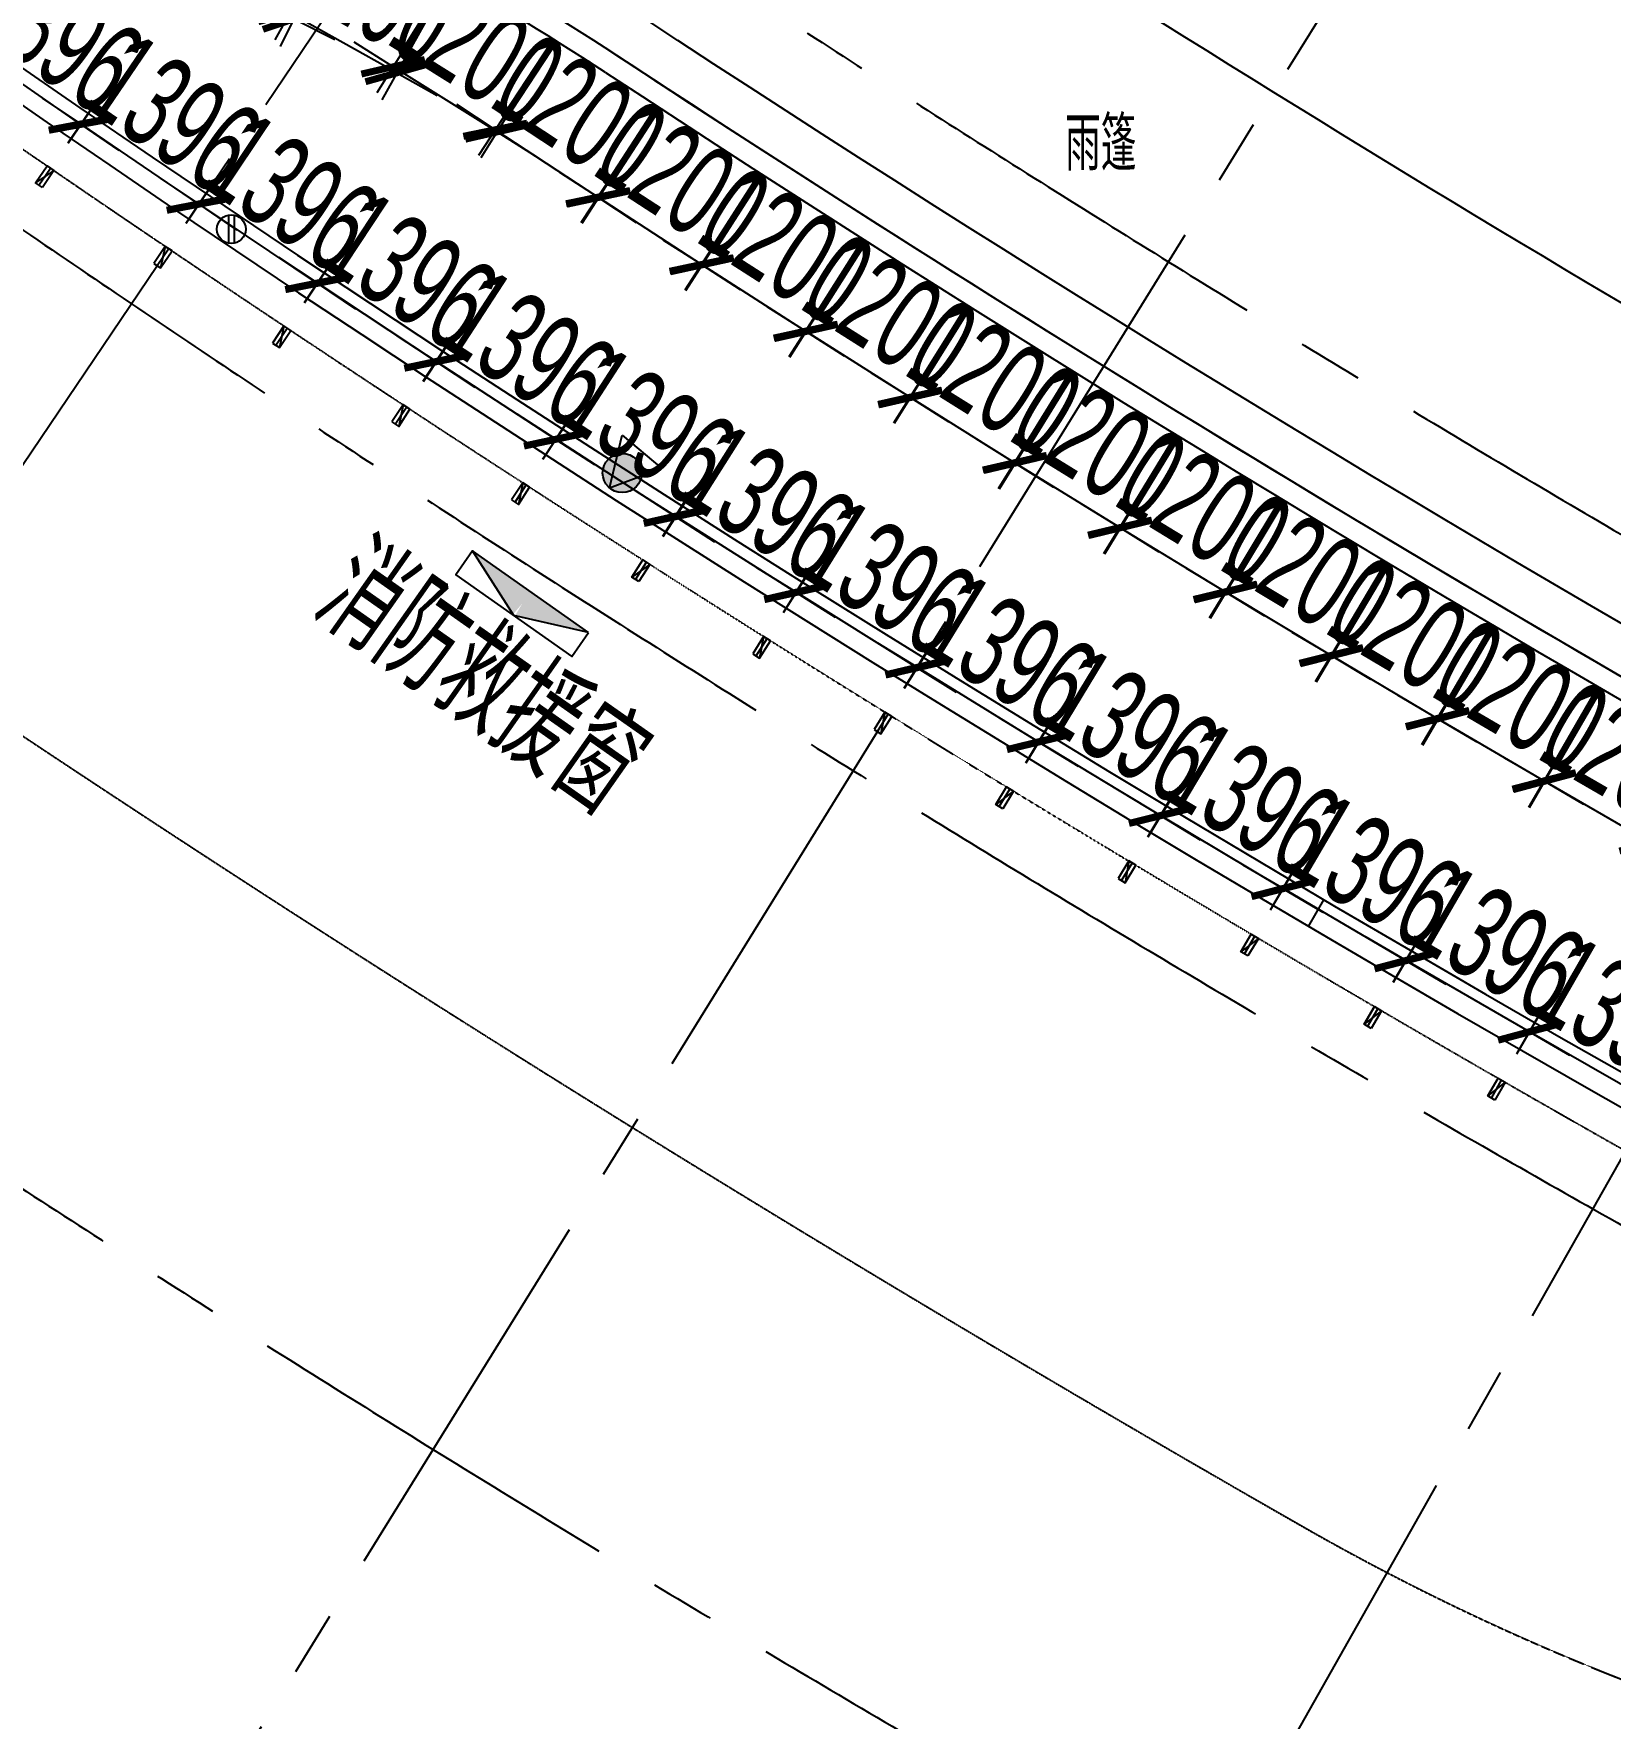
# Model space of a CAD drawing. Extents: x -668578 to 2331563, y -1202445 to 1620273.
# Drawn here: x 759994 to 775403, y 99911 to 116373 of the extents above; entities that cross this region are included whole.
import ezdxf

# ---------------------------------------------------------------- set-up
doc = ezdxf.new("R2010")
doc.units = 0
for name, pattern in [('CENTER2', [28.575, 19.05, -3.175, 3.175, -3.175]), ('DASH', [0.35, 0.25, -0.1]), ('DOT2', [0.125, 0, -0.125])]:
    doc.linetypes.add(name, pattern=pattern)
doc.layers.get('0').update_dxf_attribs({"color": 8})
doc.layers.get('Defpoints').update_dxf_attribs({"color": 8})
for name, color, linetype in [('#文字', 8, 'Continuous'), ('#标注', 8, 'Continuous'), ('#轴线', 8, 'CENTER2'), ('A-AL', 8, 'Continuous'), ('A-BEAM-PLAN-C', 8, 'Continuous'), ('A-DIMS-150', 8, 'Continuous'), ('A-FLOR-OTLN', 8, 'DOT2'), ('A-ROOF-DRAN', 8, 'Continuous'), ('A-WIND-FRAM', 8, 'Continuous'), ('dim', 8, 'Continuous'), ('EQUIP_雨水斗', 8, 'Continuous'), ('外轮廓', 8, 'Continuous'), ('建-文字', 8, 'Continuous'), ('建-消防-防火分区填充', 8, 'Continuous'), ('救援窗', 8, 'Continuous'), ('消防救援', 8, 'Continuous')]:
    doc.layers.add(name, color=color, linetype=linetype)
doc.styles.add('JHZX', font='jrs.shx', dxfattribs={"width": 0.6, "bigfont": 'jhz.shx'})
doc.styles.add('XD2008', font='xd-hzs.shx', dxfattribs={"width": 0.7, "bigfont": 'xd-hztxt.shx'})
doc.styles.add('图纸文字', font='txt.shx', dxfattribs={"width": 0.5, "bigfont": 'HZTXT.shx'})
doc.dimstyles.new('JZBZ-300', dxfattribs={"dimscale": 300, "dimtxt": 3, "dimasz": 1.5, "dimexe": 1, "dimexo": 1, "dimgap": 0.5, "dimtad": 1, "dimdec": 0, "dimdsep": 46, "dimtxsty": 'JHZX', "dimblk1": 'ARCHTICK', "dimblk2": 'ARCHTICK', "dimsah": 1, "dimcen": 0, "dimclrd": 1, "dimclre": 1, "dimclrt": 2, "dimazin": 2, "dimtfac": 1, "dimtdec": 0, "dimtix": 1, "dimtmove": 0, "dimatfit": 3, "dimfxl": 0, "dimtolj": 1, "dimlwd": -1, "dimlwe": -1, "dimarcsym": 0})
doc.dimstyles.new('JZBZ-400', dxfattribs={"dimscale": 400, "dimtxt": 3, "dimasz": 1.5, "dimexe": 1, "dimexo": 1, "dimgap": 0.5, "dimtad": 1, "dimdec": 0, "dimdsep": 46, "dimtxsty": 'JHZX', "dimblk1": 'ARCHTICK', "dimblk2": 'ARCHTICK', "dimsah": 1, "dimcen": 0, "dimclrd": 1, "dimclre": 1, "dimclrt": 2, "dimazin": 2, "dimtfac": 1, "dimtdec": 0, "dimtix": 1, "dimtmove": 0, "dimatfit": 3, "dimfxl": 0, "dimtolj": 1, "dimlwd": -1, "dimlwe": -1, "dimarcsym": 0})

# ---------------------------------------------------------------- blocks, each defined once
blk = doc.blocks.new('_ARCHTICK')
at = {"color": 0, "linetype": 'ByBlock', "const_width": 0.15}
blk.add_lwpolyline([(-0.5, -0.5), (0.5, 0.5)], dxfattribs=at)
blk = doc.blocks.new('*D2918')
at = {"layer": '#标注', "ltscale": 300, "transparency": 16777216}
for p, q in [((52517, 44290), (60086, 50671)), ((174425, -21557), (175612, -11729))]:
    blk.add_line(p, q, dxfattribs=at)
blk.add_arc((197092, 166179), 179600, 220.13382, 263.11563, dxfattribs=at)
at = {"layer": 'Defpoints', "color": 0, "ltscale": 300, "transparency": 16777216}
for p in [(197092, 166179), (52212, 44032), (92699, 20035), (174378, -21955)]:
    blk.add_point(p, dxfattribs=at)
at = {"layer": '#标注', "ltscale": 300, "transparency": 16777216, "xscale": 600, "yscale": 600, "zscale": 600}
for p, rotation in [((59781, 50414), 130.1338192809486), ((175564, -12126), 353.1156299250185)]:
    blk.add_blockref('_ARCHTICK', p, dxfattribs=dict(at, rotation=rotation))
at = {"layer": '#标注', "ltscale": 300, "transparency": 16777216, "insert": (112118, 8861), "char_height": 1200, "attachment_point": 5, "rotation": 331.6247, "style": 'JHZX'}
blk.add_mtext('\\A1;42.98°', dxfattribs=at)
blk = doc.blocks.new('*D2939')
at = {"layer": '#标注', "ltscale": 300, "transparency": 16777216}
for p, q in [((-1773, -1481), (-9342, -7863)), ((165914, -92056), (164727, -101884))]:
    blk.add_line(p, q, dxfattribs=at)
blk.add_arc((197092, 166179), 269610, 220.13382, 263.11563, dxfattribs=at)
at = {"layer": 'Defpoints', "color": 0, "ltscale": 300, "transparency": 16777216}
for p in [(197092, 166179), (-1467, -1224), (40380, -53208), (165962, -91659)]:
    blk.add_point(p, dxfattribs=at)
at = {"layer": '#标注', "ltscale": 300, "transparency": 16777216, "xscale": 600, "yscale": 600, "zscale": 600}
for p, rotation in [((-9036, -7605), 130.1338192809485), ((164775, -101487), 353.1156299250187)]:
    blk.add_blockref('_ARCHTICK', p, dxfattribs=dict(at, rotation=rotation))
at = {"layer": '#标注', "ltscale": 300, "transparency": 16777216, "insert": (69342, -70334), "char_height": 1200, "attachment_point": 5, "rotation": 331.6247, "style": 'JHZX'}
blk.add_mtext('\\A1;42.98°', dxfattribs=at)
blk = doc.blocks.new('*D274')
at = {"layer": 'Defpoints', "color": 0, "ltscale": 300, "transparency": 16777216}
for p in [(774613, 106621), (774342, 106150), (775553, 105455)]:
    blk.add_point(p, dxfattribs=at)
at = {"layer": 'dim', "color": 1, "ltscale": 300, "transparency": 16777216}
for p, q in [((774613, 106621), (774223, 106845)), ((774492, 106411), (774762, 106881)), ((775823, 105925), (774613, 106621)), ((775702, 105715), (775973, 106186)), ((775823, 105925), (776213, 105701))]:
    blk.add_line(p, q, dxfattribs=at)
at = {"layer": 'dim', "color": 1, "ltscale": 300, "transparency": 16777216, "xscale": 450, "yscale": 450, "zscale": 450}
for p, rotation in [((774613, 106621), 330.116514410862), ((775823, 105925), 150.116514410862)]:
    blk.add_blockref('_ARCHTICK', p, dxfattribs=dict(at, rotation=rotation))
at = {"layer": 'dim', "color": 2, "ltscale": 300, "transparency": 16777216, "insert": (775517, 106793), "char_height": 900, "attachment_point": 5, "rotation": 330.1165, "style": 'JHZX'}
blk.add_mtext('\\A1;1396', dxfattribs=at)
blk = doc.blocks.new('*D275')
at = {"layer": 'Defpoints', "color": 0, "ltscale": 300, "transparency": 16777216}
for p in [(773406, 107318), (773132, 106846), (774340, 106146)]:
    blk.add_point(p, dxfattribs=at)
at = {"layer": 'dim', "color": 1, "ltscale": 300, "transparency": 16777216}
for p, q in [((773406, 107318), (773016, 107544)), ((773282, 107106), (773556, 107578)), ((774614, 106619), (773406, 107318)), ((774490, 106406), (774764, 106878)), ((774614, 106619), (775003, 106393))]:
    blk.add_line(p, q, dxfattribs=at)
at = {"layer": 'dim', "color": 1, "ltscale": 300, "transparency": 16777216, "xscale": 450, "yscale": 450, "zscale": 450}
for p, rotation in [((773406, 107318), 329.9280637265702), ((774614, 106619), 149.9280637265702)]:
    blk.add_blockref('_ARCHTICK', p, dxfattribs=dict(at, rotation=rotation))
at = {"layer": 'dim', "color": 2, "ltscale": 300, "transparency": 16777216, "insert": (774310, 107488), "char_height": 900, "attachment_point": 5, "rotation": 329.9281, "style": 'JHZX'}
blk.add_mtext('\\A1;1396', dxfattribs=at)
blk = doc.blocks.new('*D276')
at = {"layer": 'Defpoints', "color": 0, "ltscale": 300, "transparency": 16777216}
for p in [(772204, 108021), (771928, 107553), (773132, 106846)]:
    blk.add_point(p, dxfattribs=at)
at = {"layer": 'dim', "color": 1, "ltscale": 300, "transparency": 16777216}
for p, q in [((772204, 108021), (771816, 108249)), ((772081, 107812), (772356, 108280)), ((773407, 107314), (772204, 108021)), ((773284, 107105), (773559, 107573)), ((773407, 107314), (773795, 107086))]:
    blk.add_line(p, q, dxfattribs=at)
at = {"layer": 'dim', "color": 1, "ltscale": 300, "transparency": 16777216, "xscale": 450, "yscale": 450, "zscale": 450}
for p, rotation in [((772204, 108021), 329.5510181278469), ((773407, 107314), 149.5510181278469)]:
    blk.add_blockref('_ARCHTICK', p, dxfattribs=dict(at, rotation=rotation))
at = {"layer": 'dim', "color": 2, "ltscale": 300, "transparency": 16777216, "insert": (773109, 108185), "char_height": 900, "attachment_point": 5, "rotation": 329.551, "style": 'JHZX'}
blk.add_mtext('\\A1;1396', dxfattribs=at)
blk = doc.blocks.new('*D277')
at = {"layer": 'Defpoints', "color": 0, "ltscale": 300, "transparency": 16777216}
for p in [(771007, 108734), (770730, 108269), (771928, 107553)]:
    blk.add_point(p, dxfattribs=at)
at = {"layer": 'dim', "color": 1, "ltscale": 300, "transparency": 16777216}
for p, q in [((770883, 108526), (771161, 108991)), ((771007, 108734), (770621, 108964)), ((772206, 108018), (771007, 108734)), ((772082, 107811), (772360, 108276)), ((772206, 108018), (772592, 107788))]:
    blk.add_line(p, q, dxfattribs=at)
at = {"layer": 'dim', "color": 1, "ltscale": 300, "transparency": 16777216, "xscale": 450, "yscale": 450, "zscale": 450}
for p, rotation in [((771007, 108734), 329.1738829957612), ((772206, 108018), 149.1738829957612)]:
    blk.add_blockref('_ARCHTICK', p, dxfattribs=dict(at, rotation=rotation))
at = {"layer": 'dim', "color": 2, "ltscale": 300, "transparency": 16777216, "insert": (771914, 108891), "char_height": 900, "attachment_point": 5, "rotation": 329.1739, "style": 'JHZX'}
blk.add_mtext('\\A1;1396', dxfattribs=at)
blk = doc.blocks.new('*D278')
at = {"layer": 'Defpoints', "color": 0, "ltscale": 300, "transparency": 16777216}
for p in [(769815, 109454), (769536, 108992), (770730, 108269)]:
    blk.add_point(p, dxfattribs=at)
at = {"layer": 'dim', "color": 1, "ltscale": 300, "transparency": 16777216}
for p, q in [((769815, 109454), (769430, 109687)), ((769691, 109249), (769971, 109710)), ((771009, 108731), (769815, 109454)), ((770885, 108525), (771165, 108987)), ((771009, 108731), (771394, 108497))]:
    blk.add_line(p, q, dxfattribs=at)
at = {"layer": 'dim', "color": 1, "ltscale": 300, "transparency": 16777216, "xscale": 450, "yscale": 450, "zscale": 450}
for p, rotation in [((769815, 109454), 328.7970285772631), ((771009, 108731), 148.7970285772631)]:
    blk.add_blockref('_ARCHTICK', p, dxfattribs=dict(at, rotation=rotation))
at = {"layer": 'dim', "color": 2, "ltscale": 300, "transparency": 16777216, "insert": (770723, 109605), "char_height": 900, "attachment_point": 5, "rotation": 328.797, "style": 'JHZX'}
blk.add_mtext('\\A1;1396', dxfattribs=at)
blk = doc.blocks.new('*D279')
at = {"layer": 'Defpoints', "color": 0, "ltscale": 300, "transparency": 16777216}
for p in [(768628, 110182), (768346, 109723), (769536, 108992)]:
    blk.add_point(p, dxfattribs=at)
at = {"layer": 'dim', "color": 1, "ltscale": 300, "transparency": 16777216}
for p, q in [((768628, 110182), (768245, 110417)), ((768503, 109979), (768785, 110437)), ((769818, 109451), (768628, 110182)), ((769693, 109248), (769975, 109706)), ((769818, 109451), (770201, 109215))]:
    blk.add_line(p, q, dxfattribs=at)
at = {"layer": 'dim', "color": 1, "ltscale": 300, "transparency": 16777216, "xscale": 450, "yscale": 450, "zscale": 450}
for p, rotation in [((768628, 110182), 328.4198892503269), ((769818, 109451), 148.4198892503269)]:
    blk.add_blockref('_ARCHTICK', p, dxfattribs=dict(at, rotation=rotation))
at = {"layer": 'dim', "color": 2, "ltscale": 300, "transparency": 16777216, "insert": (769537, 110327), "char_height": 900, "attachment_point": 5, "rotation": 328.4199, "style": 'JHZX'}
blk.add_mtext('\\A1;1396', dxfattribs=at)
blk = doc.blocks.new('*D280')
at = {"layer": 'Defpoints', "color": 0, "ltscale": 300, "transparency": 16777216}
for p in [(767445, 110916), (767162, 110462), (768346, 109723)]:
    blk.add_point(p, dxfattribs=at)
at = {"layer": 'dim', "color": 1, "ltscale": 300, "transparency": 16777216}
for p, q in [((767445, 110916), (767063, 111155)), ((767321, 110717), (767604, 111171)), ((768630, 110177), (767445, 110916)), ((768505, 109978), (768788, 110432)), ((768630, 110177), (769011, 109939))]:
    blk.add_line(p, q, dxfattribs=at)
at = {"layer": 'dim', "color": 1, "ltscale": 300, "transparency": 16777216, "xscale": 450, "yscale": 450, "zscale": 450}
for p, rotation in [((767445, 110916), 328.0429530807073), ((768630, 110177), 148.0429530807073)]:
    blk.add_blockref('_ARCHTICK', p, dxfattribs=dict(at, rotation=rotation))
at = {"layer": 'dim', "color": 2, "ltscale": 300, "transparency": 16777216, "insert": (768355, 111056), "char_height": 900, "attachment_point": 5, "rotation": 328.043, "style": 'JHZX'}
blk.add_mtext('\\A1;1396', dxfattribs=at)
blk = doc.blocks.new('*D281')
at = {"layer": 'Defpoints', "color": 0, "ltscale": 300, "transparency": 16777216}
for p in [(766267, 111659), (765982, 111209), (767162, 110462)]:
    blk.add_point(p, dxfattribs=at)
at = {"layer": 'dim', "color": 1, "ltscale": 300, "transparency": 16777216}
for p, q in [((766267, 111659), (765887, 111899)), ((766143, 111462), (766427, 111912)), ((767447, 110912), (766267, 111659)), ((767322, 110716), (767607, 111165)), ((767447, 110912), (767827, 110671))]:
    blk.add_line(p, q, dxfattribs=at)
at = {"layer": 'dim', "color": 1, "ltscale": 300, "transparency": 16777216, "xscale": 450, "yscale": 450, "zscale": 450}
for p, rotation in [((766267, 111659), 327.6658161823818), ((767447, 110912), 147.6658161823818)]:
    blk.add_blockref('_ARCHTICK', p, dxfattribs=dict(at, rotation=rotation))
at = {"layer": 'dim', "color": 2, "ltscale": 300, "transparency": 16777216, "insert": (767178, 111792), "char_height": 900, "attachment_point": 5, "rotation": 327.6658, "style": 'JHZX'}
blk.add_mtext('\\A1;1396', dxfattribs=at)
blk = doc.blocks.new('*D282')
at = {"layer": 'Defpoints', "color": 0, "ltscale": 300, "transparency": 16777216}
for p in [(765097, 112411), (764810, 111967), (765982, 111209)]:
    blk.add_point(p, dxfattribs=at)
at = {"layer": 'dim', "color": 1, "ltscale": 300, "transparency": 16777216}
for p, q in [((765097, 112411), (764720, 112656)), ((764973, 112219), (765260, 112663)), ((766269, 111653), (765097, 112411)), ((766145, 111461), (766432, 111905)), ((766269, 111653), (766647, 111408))]:
    blk.add_line(p, q, dxfattribs=at)
at = {"layer": 'dim', "color": 1, "ltscale": 300, "transparency": 16777216, "xscale": 450, "yscale": 450, "zscale": 450}
for p, rotation in [((765097, 112411), 327.1003967969475), ((766269, 111653), 147.1003967969475)]:
    blk.add_blockref('_ARCHTICK', p, dxfattribs=dict(at, rotation=rotation))
at = {"layer": 'dim', "color": 2, "ltscale": 300, "transparency": 16777216, "insert": (766009, 112536), "char_height": 900, "attachment_point": 5, "rotation": 327.1004, "style": 'JHZX'}
blk.add_mtext('\\A1;1396', dxfattribs=at)
blk = doc.blocks.new('*D283')
at = {"layer": 'Defpoints', "color": 0, "ltscale": 300, "transparency": 16777216}
for p in [(763928, 113171), (763638, 112725), (764808, 111963)]:
    blk.add_point(p, dxfattribs=at)
at = {"layer": 'dim', "color": 1, "ltscale": 300, "transparency": 16777216}
for p, q in [((763802, 112977), (764092, 113422)), ((763928, 113171), (763551, 113417)), ((765098, 112409), (763928, 113171)), ((764971, 112215), (765262, 112660)), ((765098, 112409), (765475, 112163))]:
    blk.add_line(p, q, dxfattribs=at)
at = {"layer": 'dim', "color": 1, "ltscale": 300, "transparency": 16777216, "xscale": 450, "yscale": 450, "zscale": 450}
for p, rotation in [((763928, 113171), 326.9118266317952), ((765098, 112409), 146.9118266317952)]:
    blk.add_blockref('_ARCHTICK', p, dxfattribs=dict(at, rotation=rotation))
at = {"layer": 'dim', "color": 2, "ltscale": 300, "transparency": 16777216, "insert": (764841, 113293), "char_height": 900, "attachment_point": 5, "rotation": 326.9118, "style": 'JHZX'}
blk.add_mtext('\\A1;1396', dxfattribs=at)
blk = doc.blocks.new('*D284')
at = {"layer": 'Defpoints', "color": 0, "ltscale": 300, "transparency": 16777216}
for p in [(762765, 113937), (762473, 113495), (763638, 112725)]:
    blk.add_point(p, dxfattribs=at)
at = {"layer": 'dim', "color": 1, "ltscale": 300, "transparency": 16777216}
for p, q in [((762765, 113937), (762390, 114185)), ((762639, 113745), (762931, 114187)), ((763930, 113167), (762765, 113937)), ((763803, 112976), (764095, 113417)), ((763930, 113167), (764305, 112919))]:
    blk.add_line(p, q, dxfattribs=at)
at = {"layer": 'dim', "color": 1, "ltscale": 300, "transparency": 16777216, "xscale": 450, "yscale": 450, "zscale": 450}
for p, rotation in [((762765, 113937), 326.5347810330624), ((763930, 113167), 146.5347810330624)]:
    blk.add_blockref('_ARCHTICK', p, dxfattribs=dict(at, rotation=rotation))
at = {"layer": 'dim', "color": 2, "ltscale": 300, "transparency": 16777216, "insert": (763679, 114053), "char_height": 900, "attachment_point": 5, "rotation": 326.5348, "style": 'JHZX'}
blk.add_mtext('\\A1;1396', dxfattribs=at)
blk = doc.blocks.new('*D285')
at = {"layer": 'Defpoints', "color": 0, "ltscale": 300, "transparency": 16777216}
for p in [(761607, 114710), (761314, 114273), (762473, 113495)]:
    blk.add_point(p, dxfattribs=at)
at = {"layer": 'dim', "color": 1, "ltscale": 300, "transparency": 16777216}
for p, q in [((761607, 114710), (761233, 114961)), ((761481, 114522), (761774, 114959)), ((762767, 113933), (761607, 114710)), ((762640, 113744), (762934, 114182)), ((762767, 113933), (763140, 113682))]:
    blk.add_line(p, q, dxfattribs=at)
at = {"layer": 'dim', "color": 1, "ltscale": 300, "transparency": 16777216, "xscale": 450, "yscale": 450, "zscale": 450}
for p, rotation in [((761607, 114710), 326.1577425599251), ((762767, 113933), 146.1577425599251)]:
    blk.add_blockref('_ARCHTICK', p, dxfattribs=dict(at, rotation=rotation))
at = {"layer": 'dim', "color": 2, "ltscale": 300, "transparency": 16777216, "insert": (762521, 114820), "char_height": 900, "attachment_point": 5, "rotation": 326.1577, "style": 'JHZX'}
blk.add_mtext('\\A1;1396', dxfattribs=at)
blk = doc.blocks.new('*D286')
at = {"layer": 'Defpoints', "color": 0, "ltscale": 300, "transparency": 16777216}
for p in [(760454, 115491), (760159, 115058), (761314, 114273)]:
    blk.add_point(p, dxfattribs=at)
at = {"layer": 'dim', "color": 1, "ltscale": 300, "transparency": 16777216}
for p, q in [((760454, 115491), (760082, 115744)), ((760328, 115306), (760623, 115739)), ((761608, 114706), (760454, 115491)), ((761483, 114521), (761777, 114954)), ((761608, 114706), (761980, 114453))]:
    blk.add_line(p, q, dxfattribs=at)
at = {"layer": 'dim', "color": 1, "ltscale": 300, "transparency": 16777216, "xscale": 450, "yscale": 450, "zscale": 450}
for p, rotation in [((760454, 115491), 325.7806980207046), ((761608, 114706), 145.7806980207046)]:
    blk.add_blockref('_ARCHTICK', p, dxfattribs=dict(at, rotation=rotation))
at = {"layer": 'dim', "color": 2, "ltscale": 300, "transparency": 16777216, "insert": (761369, 115594), "char_height": 900, "attachment_point": 5, "rotation": 325.7807, "style": 'JHZX'}
blk.add_mtext('\\A1;1396', dxfattribs=at)
blk = doc.blocks.new('*D287')
at = {"layer": 'Defpoints', "color": 0, "ltscale": 300, "transparency": 16777216}
for p in [(759306, 116279), (759010, 115850), (760159, 115058)]:
    blk.add_point(p, dxfattribs=at)
at = {"layer": 'dim', "color": 1, "ltscale": 300, "transparency": 16777216}
for p, q in [((759306, 116279), (758935, 116535)), ((759181, 116097), (759476, 116526)), ((760455, 115486), (759306, 116279)), ((760330, 115305), (760625, 115733)), ((760455, 115486), (760826, 115231))]:
    blk.add_line(p, q, dxfattribs=at)
at = {"layer": 'dim', "color": 1, "ltscale": 300, "transparency": 16777216, "xscale": 450, "yscale": 450, "zscale": 450}
for p, rotation in [((759306, 116279), 325.4036595532162), ((760455, 115486), 145.4036595532163)]:
    blk.add_blockref('_ARCHTICK', p, dxfattribs=dict(at, rotation=rotation))
at = {"layer": 'dim', "color": 2, "ltscale": 300, "transparency": 16777216, "insert": (760221, 116377), "char_height": 900, "attachment_point": 5, "rotation": 325.4037, "style": 'JHZX'}
blk.add_mtext('\\A1;1396', dxfattribs=at)
blk = doc.blocks.new('A$C6e55dde9')
at = {"layer": '救援窗'}
h = blk.add_hatch(color=256, dxfattribs=at)
edge = h.paths.add_edge_path()
edge.add_arc((-839, -143), 839, 350.4779, 360)
edge.add_arc((839, -143), 839, 180, 189.5221)
edge.add_line((12, -282), (693, 0))
edge.add_line((693, 0), (-693, 0))
edge.add_line((-693, 0), (-12, -282))
edge = h.paths.add_edge_path()
edge.add_line((-12, -282), (0, -287))
edge.add_line((0, -287), (12, -282))
edge.add_arc((839, -143), 839, 180, 189.5221, ccw=False)
edge.add_arc((-839, -143), 839, -9.5221, 0, ccw=False)
blk.add_lwpolyline([(693, 0), (-693, 0), (-693, -287), (693, -287)], close=True, dxfattribs=at)
blk.add_lwpolyline([(693, 0), (0, -287), (-693, 0)], dxfattribs=at)
blk = doc.blocks.new('A$Cf5e5299f')
at = {"layer": '#标注', "ltscale": 300}
blk.add_blockref('A$C6e55dde9', (0, 0), dxfattribs=at)
at = {"layer": '#文字', "style": '图纸文字', "width": 0.7}
blk.add_text('消防救援窗', height=1000, dxfattribs=at).set_placement((-1646, -1458))
blk = doc.blocks.new('*D1379')
at = {"layer": '#标注', "color": 1, "ltscale": 300, "transparency": 16777216}
for p, q in [((775241, 109900), (774610, 108808)), ((774760, 109068), (774370, 109293)), ((776280, 109299), (775649, 108208)), ((775799, 108468), (774760, 109068)), ((775799, 108468), (776189, 108243))]:
    blk.add_line(p, q, dxfattribs=at)
at = {"layer": 'Defpoints', "color": 0, "ltscale": 300, "transparency": 16777216}
for p in [(775391, 110159), (776430, 109559), (774760, 109068)]:
    blk.add_point(p, dxfattribs=at)
at = {"layer": '#标注', "color": 1, "ltscale": 300, "transparency": 16777216, "xscale": 450, "yscale": 450, "zscale": 450}
for p, rotation in [((774760, 109068), 329.9821275915046), ((775799, 108468), 149.9821275915046)]:
    blk.add_blockref('_ARCHTICK', p, dxfattribs=dict(at, rotation=rotation))
at = {"layer": '#标注', "color": 2, "ltscale": 300, "transparency": 16777216, "insert": (775580, 109287), "char_height": 900, "attachment_point": 5, "rotation": 329.9821, "style": 'JHZX'}
blk.add_mtext('\\A1;1200', dxfattribs=at)
blk = doc.blocks.new('*D1380')
at = {"layer": '#标注', "color": 1, "ltscale": 300, "transparency": 16777216}
for p, q in [((774204, 110507), (773567, 109419)), ((773718, 109678), (773330, 109905)), ((775239, 109900), (774602, 108813)), ((774754, 109072), (773718, 109678)), ((774754, 109072), (775142, 108844))]:
    blk.add_line(p, q, dxfattribs=at)
at = {"layer": 'Defpoints', "color": 0, "ltscale": 300, "transparency": 16777216}
for p in [(774355, 110766), (775391, 110159), (773718, 109678)]:
    blk.add_point(p, dxfattribs=at)
at = {"layer": '#标注', "color": 1, "ltscale": 300, "transparency": 16777216, "xscale": 450, "yscale": 450, "zscale": 450}
for p, rotation in [((773718, 109678), 329.6518132248452), ((774754, 109072), 149.6518132248452)]:
    blk.add_blockref('_ARCHTICK', p, dxfattribs=dict(at, rotation=rotation))
at = {"layer": '#标注', "color": 2, "ltscale": 300, "transparency": 16777216, "insert": (774539, 109893), "char_height": 900, "attachment_point": 5, "rotation": 329.6518, "style": 'JHZX'}
blk.add_mtext('\\A1;1200', dxfattribs=at)
blk = doc.blocks.new('*D1381')
at = {"layer": '#标注', "color": 1, "ltscale": 300, "transparency": 16777216}
for p, q in [((773170, 111120), (772527, 110036)), ((772680, 110294), (772293, 110523)), ((774202, 110508), (773559, 109424)), ((773712, 109682), (772680, 110294)), ((773712, 109682), (774099, 109452))]:
    blk.add_line(p, q, dxfattribs=at)
at = {"layer": 'Defpoints', "color": 0, "ltscale": 300, "transparency": 16777216}
for p in [(773323, 111378), (774355, 110766), (772680, 110294)]:
    blk.add_point(p, dxfattribs=at)
at = {"layer": '#标注', "color": 1, "ltscale": 300, "transparency": 16777216, "xscale": 450, "yscale": 450, "zscale": 450}
for p, rotation in [((772680, 110294), 329.3214988581815), ((773712, 109682), 149.3214988581815)]:
    blk.add_blockref('_ARCHTICK', p, dxfattribs=dict(at, rotation=rotation))
at = {"layer": '#标注', "color": 2, "ltscale": 300, "transparency": 16777216, "insert": (773502, 110504), "char_height": 900, "attachment_point": 5, "rotation": 329.3215, "style": 'JHZX'}
blk.add_mtext('\\A1;1200', dxfattribs=at)
blk = doc.blocks.new('*D1382')
at = {"layer": '#标注', "color": 1, "ltscale": 300, "transparency": 16777216}
for p, q in [((772140, 111739), (771491, 110659)), ((771645, 110916), (771260, 111148)), ((773169, 111121), (772519, 110040)), ((772674, 110298), (771645, 110916)), ((772674, 110298), (773059, 110066))]:
    blk.add_line(p, q, dxfattribs=at)
at = {"layer": 'Defpoints', "color": 0, "ltscale": 300, "transparency": 16777216}
for p in [(772295, 111996), (773323, 111378), (771645, 110916)]:
    blk.add_point(p, dxfattribs=at)
at = {"layer": '#标注', "color": 1, "ltscale": 300, "transparency": 16777216, "xscale": 450, "yscale": 450, "zscale": 450}
for p, rotation in [((771645, 110916), 328.9911844915171), ((772674, 110298), 148.9911844915171)]:
    blk.add_blockref('_ARCHTICK', p, dxfattribs=dict(at, rotation=rotation))
at = {"layer": '#标注', "color": 2, "ltscale": 300, "transparency": 16777216, "insert": (772469, 111121), "char_height": 900, "attachment_point": 5, "rotation": 328.9912, "style": 'JHZX'}
blk.add_mtext('\\A1;1200', dxfattribs=at)
blk = doc.blocks.new('*D1383')
at = {"layer": '#标注', "color": 1, "ltscale": 300, "transparency": 16777216}
for p, q in [((771114, 112364), (770458, 111287)), ((770614, 111544), (770230, 111778)), ((772139, 111740), (771483, 110663)), ((771639, 110920), (770614, 111544)), ((771639, 110920), (772023, 110685))]:
    blk.add_line(p, q, dxfattribs=at)
at = {"layer": 'Defpoints', "color": 0, "ltscale": 300, "transparency": 16777216}
for p in [(771270, 112620), (772295, 111996), (770614, 111544)]:
    blk.add_point(p, dxfattribs=at)
at = {"layer": '#标注', "color": 1, "ltscale": 300, "transparency": 16777216, "xscale": 450, "yscale": 450, "zscale": 450}
for p, rotation in [((770614, 111544), 328.6608701248553), ((771639, 110920), 148.6608701248553)]:
    blk.add_blockref('_ARCHTICK', p, dxfattribs=dict(at, rotation=rotation))
at = {"layer": '#标注', "color": 2, "ltscale": 300, "transparency": 16777216, "insert": (771439, 111744), "char_height": 900, "attachment_point": 5, "rotation": 328.6609, "style": 'JHZX'}
blk.add_mtext('\\A1;1200', dxfattribs=at)
blk = doc.blocks.new('*D1384')
at = {"layer": '#标注', "color": 1, "ltscale": 300, "transparency": 16777216}
for p, q in [((770091, 112995), (769429, 111922)), ((769587, 112177), (769204, 112414)), ((771112, 112365), (770450, 111292)), ((770608, 111547), (769587, 112177)), ((770608, 111547), (770991, 111311))]:
    blk.add_line(p, q, dxfattribs=at)
at = {"layer": 'Defpoints', "color": 0, "ltscale": 300, "transparency": 16777216}
for p in [(770248, 113250), (771270, 112620), (769587, 112177)]:
    blk.add_point(p, dxfattribs=at)
at = {"layer": '#标注', "color": 1, "ltscale": 300, "transparency": 16777216, "xscale": 450, "yscale": 450, "zscale": 450}
for p, rotation in [((769587, 112177), 328.330555758193), ((770608, 111547), 148.330555758193)]:
    blk.add_blockref('_ARCHTICK', p, dxfattribs=dict(at, rotation=rotation))
at = {"layer": '#标注', "color": 2, "ltscale": 300, "transparency": 16777216, "insert": (770412, 112373), "char_height": 900, "attachment_point": 5, "rotation": 328.3306, "style": 'JHZX'}
blk.add_mtext('\\A1;1200', dxfattribs=at)
blk = doc.blocks.new('*D1385')
at = {"layer": '#标注', "color": 1, "ltscale": 300, "transparency": 16777216}
for p, q in [((769072, 113632), (768404, 112563)), ((768563, 112817), (768181, 113056)), ((770089, 112996), (769421, 111927)), ((769580, 112181), (768563, 112817)), ((769580, 112181), (769962, 111943))]:
    blk.add_line(p, q, dxfattribs=at)
at = {"layer": 'Defpoints', "color": 0, "ltscale": 300, "transparency": 16777216}
for p in [(769231, 113886), (770248, 113250), (768563, 112817)]:
    blk.add_point(p, dxfattribs=at)
at = {"layer": '#标注', "color": 1, "ltscale": 300, "transparency": 16777216, "xscale": 450, "yscale": 450, "zscale": 450}
for p, rotation in [((768563, 112817), 328.0002413915304), ((769580, 112181), 148.0002413915305)]:
    blk.add_blockref('_ARCHTICK', p, dxfattribs=dict(at, rotation=rotation))
at = {"layer": '#标注', "color": 2, "ltscale": 300, "transparency": 16777216, "insert": (769390, 113008), "char_height": 900, "attachment_point": 5, "rotation": 328.0002, "style": 'JHZX'}
blk.add_mtext('\\A1;1200', dxfattribs=at)
blk = doc.blocks.new('*D1386')
at = {"layer": '#标注', "color": 1, "ltscale": 300, "transparency": 16777216}
for p, q in [((768056, 114274), (767382, 113209)), ((767543, 113463), (767162, 113703)), ((769070, 113633), (768396, 112568)), ((768557, 112821), (767543, 113463)), ((768557, 112821), (768937, 112580))]:
    blk.add_line(p, q, dxfattribs=at)
at = {"layer": 'Defpoints', "color": 0, "ltscale": 300, "transparency": 16777216}
for p in [(768217, 114528), (769231, 113886), (767543, 113463)]:
    blk.add_point(p, dxfattribs=at)
at = {"layer": '#标注', "color": 1, "ltscale": 300, "transparency": 16777216, "xscale": 450, "yscale": 450, "zscale": 450}
for p, rotation in [((767543, 113463), 327.6699270248668), ((768557, 112821), 147.6699270248668)]:
    blk.add_blockref('_ARCHTICK', p, dxfattribs=dict(at, rotation=rotation))
at = {"layer": '#标注', "color": 2, "ltscale": 300, "transparency": 16777216, "insert": (768370, 113649), "char_height": 900, "attachment_point": 5, "rotation": 327.6699, "style": 'JHZX'}
blk.add_mtext('\\A1;1200', dxfattribs=at)
blk = doc.blocks.new('*D1387')
at = {"layer": '#标注', "color": 1, "ltscale": 300, "transparency": 16777216}
for p, q in [((767045, 114923), (766364, 113862)), ((766526, 114114), (766147, 114357)), ((768055, 114275), (767375, 113214)), ((767537, 113467), (766526, 114114)), ((767537, 113467), (767915, 113224))]:
    blk.add_line(p, q, dxfattribs=at)
at = {"layer": 'Defpoints', "color": 0, "ltscale": 300, "transparency": 16777216}
for p in [(767206, 115176), (768217, 114528), (766526, 114114)]:
    blk.add_point(p, dxfattribs=at)
at = {"layer": '#标注', "color": 1, "ltscale": 300, "transparency": 16777216, "xscale": 450, "yscale": 450, "zscale": 450}
for p, rotation in [((766526, 114114), 327.3396126582064), ((767537, 113467), 147.3396126582064)]:
    blk.add_blockref('_ARCHTICK', p, dxfattribs=dict(at, rotation=rotation))
at = {"layer": '#标注', "color": 2, "ltscale": 300, "transparency": 16777216, "insert": (767355, 114296), "char_height": 900, "attachment_point": 5, "rotation": 327.3396, "style": 'JHZX'}
blk.add_mtext('\\A1;1200', dxfattribs=at)
blk = doc.blocks.new('*D1388')
at = {"layer": '#标注', "color": 1, "ltscale": 300, "transparency": 16777216}
for p, q in [((766037, 115577), (765350, 114520)), ((765514, 114772), (765136, 115017)), ((767043, 114924), (766357, 113867)), ((766520, 114118), (765514, 114772)), ((766520, 114118), (766898, 113873))]:
    blk.add_line(p, q, dxfattribs=at)
at = {"layer": 'Defpoints', "color": 0, "ltscale": 300, "transparency": 16777216}
for p in [(766200, 115829), (767206, 115176), (765514, 114772)]:
    blk.add_point(p, dxfattribs=at)
at = {"layer": '#标注', "color": 1, "ltscale": 300, "transparency": 16777216, "xscale": 450, "yscale": 450, "zscale": 450}
for p, rotation in [((765514, 114772), 327.0092982915431), ((766520, 114118), 147.0092982915431)]:
    blk.add_blockref('_ARCHTICK', p, dxfattribs=dict(at, rotation=rotation))
at = {"layer": '#标注', "color": 2, "ltscale": 300, "transparency": 16777216, "insert": (766344, 114948), "char_height": 900, "attachment_point": 5, "rotation": 327.0093, "style": 'JHZX'}
blk.add_mtext('\\A1;1200', dxfattribs=at)
blk = doc.blocks.new('*D1389')
at = {"layer": '#标注', "color": 1, "ltscale": 300, "transparency": 16777216}
for p, q in [((765032, 116237), (764340, 115184)), ((764505, 115435), (764129, 115682)), ((766035, 115578), (765343, 114525)), ((765508, 114776), (764505, 115435)), ((765508, 114776), (765884, 114528))]:
    blk.add_line(p, q, dxfattribs=at)
at = {"layer": 'Defpoints', "color": 0, "ltscale": 300, "transparency": 16777216}
for p in [(765197, 116488), (766200, 115829), (764505, 115435)]:
    blk.add_point(p, dxfattribs=at)
at = {"layer": '#标注', "color": 1, "ltscale": 300, "transparency": 16777216, "xscale": 450, "yscale": 450, "zscale": 450}
for p, rotation in [((764505, 115435), 326.6789839248809), ((765508, 114776), 146.6789839248809)]:
    blk.add_blockref('_ARCHTICK', p, dxfattribs=dict(at, rotation=rotation))
at = {"layer": '#标注', "color": 2, "ltscale": 300, "transparency": 16777216, "insert": (765336, 115607), "char_height": 900, "attachment_point": 5, "rotation": 326.679, "style": 'JHZX'}
blk.add_mtext('\\A1;1200', dxfattribs=at)
blk = doc.blocks.new('*D1390')
at = {"layer": '#标注', "color": 1, "ltscale": 300, "transparency": 16777216}
for p, q in [((764017, 116864), (763347, 115796)), ((763507, 116050), (763125, 116289)), ((765033, 116227), (764364, 115159)), ((764523, 115413), (763507, 116050)), ((764523, 115413), (764905, 115174))]:
    blk.add_line(p, q, dxfattribs=at)
at = {"layer": 'Defpoints', "color": 0, "ltscale": 300, "transparency": 16777216}
for p in [(764176, 117118), (765193, 116481), (763507, 116050)]:
    blk.add_point(p, dxfattribs=at)
at = {"layer": '#标注', "color": 1, "ltscale": 300, "transparency": 16777216, "xscale": 450, "yscale": 450, "zscale": 450}
for p, rotation in [((763507, 116050), 327.9262343943354), ((764523, 115413), 147.9262343943355)]:
    blk.add_blockref('_ARCHTICK', p, dxfattribs=dict(at, rotation=rotation))
at = {"layer": '#标注', "color": 2, "ltscale": 300, "transparency": 16777216, "insert": (764334, 116240), "char_height": 900, "attachment_point": 5, "rotation": 327.9262, "style": 'JHZX'}
blk.add_mtext('\\A1;1200', dxfattribs=at)
blk = doc.blocks.new('*D1391')
at = {"layer": '#标注', "color": 1, "ltscale": 300, "transparency": 16777216}
for p, q in [((762965, 117414), (762350, 116314)), ((762496, 116576), (762103, 116795)), ((764012, 116828), (763397, 115728)), ((763543, 115990), (762496, 116576)), ((763543, 115990), (763936, 115770))]:
    blk.add_line(p, q, dxfattribs=at)
at = {"layer": 'Defpoints', "color": 0, "ltscale": 300, "transparency": 16777216}
for p in [(763111, 117676), (764159, 117090), (762496, 116576)]:
    blk.add_point(p, dxfattribs=at)
at = {"layer": '#标注', "color": 1, "ltscale": 300, "transparency": 16777216, "xscale": 450, "yscale": 450, "zscale": 450}
for p, rotation in [((762496, 116576), 330.7791362788038), ((763543, 115990), 150.7791362788038)]:
    blk.add_blockref('_ARCHTICK', p, dxfattribs=dict(at, rotation=rotation))
at = {"layer": '#标注', "color": 2, "ltscale": 300, "transparency": 16777216, "insert": (763313, 116806), "char_height": 900, "attachment_point": 5, "rotation": 330.7791, "style": 'JHZX'}
blk.add_mtext('\\A1;1200', dxfattribs=at)
blk = doc.blocks.new('*D1392')
at = {"layer": '#标注', "color": 1, "ltscale": 300, "transparency": 16777216}
for p, q in [((761887, 117911), (761327, 116781)), ((762962, 117378), (762403, 116248)), ((761461, 117050), (761058, 117250)), ((762536, 116517), (761461, 117050)), ((762536, 116517), (762939, 116317))]:
    blk.add_line(p, q, dxfattribs=at)
at = {"layer": 'Defpoints', "color": 0, "ltscale": 300, "transparency": 16777216}
for p in [(762021, 118179), (763096, 117646), (761461, 117050)]:
    blk.add_point(p, dxfattribs=at)
at = {"layer": '#标注', "color": 1, "ltscale": 300, "transparency": 16777216, "xscale": 450, "yscale": 450, "zscale": 450}
for p, rotation in [((761461, 117050), 333.6320381632703), ((762536, 116517), 153.6320381632703)]:
    blk.add_blockref('_ARCHTICK', p, dxfattribs=dict(at, rotation=rotation))
at = {"layer": '#标注', "color": 2, "ltscale": 300, "transparency": 16777216, "insert": (762265, 117321), "char_height": 900, "attachment_point": 5, "rotation": 333.632, "style": 'JHZX'}
blk.add_mtext('\\A1;1200', dxfattribs=at)
blk = doc.blocks.new('幕墙分隔')
for p, q in [((-40, -100), (40, 100)), ((0, 100), (0, -100))]:
    blk.add_line(p, q)
blk.add_lwpolyline([(-40, 100), (40, 100), (40, -100), (-40, -100)], close=True)
blk = doc.blocks.new('A$C1BDD5639')
at = {"layer": '消防救援', "linetype": 'ByBlock'}
h = blk.add_hatch(color=256, dxfattribs=at)
h.dxf.hatch_style = 1
edge = h.paths.add_edge_path()
edge.add_arc((-283, 16), 191, 0, 360)
for p, q in [((-475, 16), (0, 254)), ((0, 254), (0, -254)), ((0, -254), (-475, 16))]:
    blk.add_line(p, q, dxfattribs=at)
blk.add_circle((-283, 16), 191, dxfattribs=at)
blk = doc.blocks.new('$TwtSys$00000139')
at = {"layer": 'EQUIP_雨水斗'}
for p, q in [((-19, 92), (-19, -92)), ((19, 92), (19, -92))]:
    blk.add_line(p, q, dxfattribs=at)
blk.add_circle((0, 0), 93.8, dxfattribs=at)
blk = doc.blocks.new('hgtbrsrree')
at = {"layer": 'EQUIP_雨水斗', "xscale": 1.5, "yscale": 1.5, "zscale": 1.5}
blk.add_blockref('$TwtSys$00000139', (0, 0), dxfattribs=at)
blk = doc.blocks.new('A$C47405904')
at = {"layer": 'A-AL'}
for points in [[(-89278, 9481, -0.031021), (-108755, 27069, 0.415715), (-113080, 27106), (-145267, -4699, 0.412976), (-145302, -9004, 0.149442), (-10240, -82596, 0.358696), (-6809, -80780)], [(-23311, -21874, -0.064773), (-71512, 1542, 0.089348), (-79518, 4959), (-80049, 5081, -0.111413), (-89357, 9543)]]:
    blk.add_lwpolyline(points, format="xyb", dxfattribs=at)
at = {"layer": 'A-BEAM-PLAN-C'}
blk.add_lwpolyline([(-74075, 2511), (-72219, 5260, 0.019988), (-58290, -3366), (-59841, -6107)], format="xyb", dxfattribs=at)
at = {"layer": 'A-DIMS-150'}
blk.add_line((-64354, -8128), (-64455, -8301), dxfattribs=at)
at = {"layer": 'A-FLOR-OTLN'}
for radius, start, end in [(212150, 224.36474, 258.37779), (262600, 224.41582, 258.41493)]:
    blk.add_arc((42590, 175095), radius, start, end, dxfattribs=at)
at = {"layer": 'A-ROOF-DRAN'}
blk.add_line((-65000, -7344), (-64848, -7085), dxfattribs=at)
for radius, end in [(211500, 263.30526), (211800, 259.3487)]:
    blk.add_arc((42590, 175095), radius, 233.70702, end, dxfattribs=at)
at = {"layer": '外轮廓', "color": 3, "linetype": 'DASH', "ltscale": 5}
blk.add_lwpolyline([(-109158, 16478), (-135454, -11643, 0.41242), (-135330, -15318, 0.140163), (-7770, -80593, 0.412914), (-4719, -78556), (3836, -36160, 0.415851), (1787, -33095, -0.057061), (-44213, -18484, 0.041227), (-47955, -17165, 0.051572), (-52855, -16406), (-54407, -16327, -0.116659), (-64974, -13255, -0.058192), (-105484, 16602, 0.414617), (-109158, 16478)], format="xyb", close=True, dxfattribs=at)
at = {"layer": '外轮廓', "color": 3}
for points in [[(-22739, -22538), (-22739, -22538, -0.065678), (-71758, 1166, 0.089348), (-79617, 4520), (-80148, 4642, -0.112531), (-89717, 9256)], [(-71868, 999, 0.089348), (-79662, 4325), (-80192, 4447, -0.077996), (-87130, 7225)]]:
    blk.add_lwpolyline(points, format="xyb", dxfattribs=at)
for radius, end in [(208150, 240.49362), (208350, 251.76338)]:
    blk.add_arc((42590, 175095), radius, 236.67752, end, dxfattribs=at)
at = {"layer": '建-消防-防火分区填充'}
for p in [(-77349, -19), (-75034, -1583), (-73868, -2353), (-72698, -3115), (-71523, -3870), (-70343, -4617), (-67968, -6088), (-66773, -6811), (-65574, -7527), (-64370, -8235), (-63161, -8935)]:
    blk.add_point(p, dxfattribs=at)
at = {"layer": 'A-ROOF-DRAN'}
blk.add_blockref('hgtbrsrree', (-75526, -531), dxfattribs=at)
at = {"layer": 'A-WIND-FRAM'}
for p, rotation in [((-77349, -19), 145.5921102373854), ((-71523, -3870), 147.4773496188429), ((-67968, -6088), 148.6084601280133), ((-65574, -7527), 149.3624479626206), ((-64370, -8235), 149.7394815749026), ((-63161, -8935), 150.1165144107721)]:
    blk.add_blockref('幕墙分隔', p, dxfattribs=dict(at, rotation=rotation))
at = {"layer": 'A-WIND-FRAM', "xscale": -1}
for p, rotation in [((-76194, -805), 145.969216927677), ((-75034, -1583), 146.3463303488714), ((-73868, -2353), 146.7233631847409), ((-72698, -3115), 147.1003967970229), ((-70343, -4617), 147.8543846316301), ((-69158, -5356), 148.2314196442426), ((-66773, -6811), 148.9854951408007)]:
    blk.add_blockref('幕墙分隔', p, dxfattribs=dict(at, rotation=rotation))
at = {"layer": '消防救援', "linetype": 'ByBlock', "rotation": 49.88363710349917}
blk.add_blockref('A$C1BDD5639', (-71511, -2708), dxfattribs=at)
at = {"layer": '建-文字', "style": 'XD2008', "width": 0.7}
blk.add_text('雨篷', height=525, dxfattribs=at).set_placement((-67378, 40))
blk = doc.blocks.new('DSGDFG')
at = {"layer": '#标注', "ltscale": 300}
blk.add_arc((197092.2, 166179.2), 257800, 220.136073, 263.11563, dxfattribs=at)
at = {"layer": '#轴线', "ltscale": 200}
for p, q in [((91040.7, 9133.5), (51745.5, -49056.6)), ((97322.4, 5069.8), (60352.9, -54629)), ((69174.5, -59855.8), (103759.5, 1257.2))]:
    blk.add_line(p, q, dxfattribs=at)
for radius in [206950, 212800, 220600, 228400, 236200, 244000, 251800, 257800]:
    blk.add_arc((197092.2, 166179.2), radius, 218.438892, 265.140584, dxfattribs=at)
at = {"layer": '#标注', "ltscale": 300}
for base, p1, p2, picture, middle in [((40379.7, -53208.3), (-1467, -1223.5), (165961.7, -91658.5), '*D2939', (69341.6, -70334.5)), ((92698.6, 20034.9), (52211.6, 44032.2), (174377.5, -21954.5), '*D2918', (112118.4, 8861.3))]:
    dim = blk.add_angular_dim_3p(base=base, center=(197092.1, 166179.2), p1=p1, p2=p2, dimstyle='JZBZ-400', override={"dimclrd": 256, "dimclre": 256, "dimclrt": 256}, dxfattribs=at)
    dim.commit()
    dim.dimension.update_dxf_attribs({"geometry": picture, "text_midpoint": middle})
blk = doc.blocks.new('HGDTRET')
at = {"layer": 'dim', "ltscale": 300}
blk.add_arc((880041, 290089.1), 262600, 224.98133, 258.268049, dxfattribs=at)
for p1, p2, distance, picture, middle in [((760159.4, 115057.7), (759010.2, 115850.3), -520.8, '*D287', (760221.2, 116376.6)), ((761313.8, 114272.6), (760159.4, 115057.7), -523.7, '*D286', (761368.6, 115594.3)), ((762473.3, 113495.1), (761313.8, 114272.6), -526.7, '*D285', (762521, 114819.7)), ((763637.9, 112725.3), (762473.3, 113495.1), -529.7, '*D284', (763678.6, 114052.6)), ((764807.6, 111963.2), (763637.9, 112725.3), -532, '*D283', (764840.7, 113292.7)), ((765982.2, 111208.7), (764810.1, 111967), -528.9, '*D282', (766009.3, 112535.7)), ((767161.8, 110462.1), (765982.2, 111208.7), -532.5, '*D281', (767177.7, 111792.3)), ((768346.3, 109723.2), (767161.8, 110462.1), -535.4, '*D280', (768355, 111056)), ((769535.6, 108992.1), (768346.3, 109723.2), -538.4, '*D279', (769537.1, 110327.4)), ((770729.7, 108268.8), (769535.6, 108992.1), -539.9, '*D278', (770723.2, 109605.4)), ((771928.5, 107553.4), (770729.7, 108268.8), -541.4, '*D277', (771914, 108891.3)), ((773132, 106845.9), (771928.5, 107553.4), -542.9, '*D276', (773109.4, 108184.9)), ((774340.1, 106146.4), (773132, 106845.9), -545.9, '*D275', (774310.2, 107487.8)), ((775552.8, 105454.8), (774342.4, 106150.4), -542.7, '*D274', (775517, 106793.4))]:
    dim = blk.add_aligned_dim(p1=p1, p2=p2, distance=distance, dimstyle='JZBZ-300', dxfattribs=at)
    dim.commit()
    dim.dimension.update_dxf_attribs({"geometry": picture, "text_midpoint": middle})
blk = doc.blocks.new('HRTYTET')
at = {"layer": '#标注', "ltscale": 300}
for p1, p2, picture, middle in [((763095.7, 117646.3), (762020.6, 118179.3), '*D1392', (762264.8, 117321.1)), ((764158.8, 117089.9), (763111.5, 117675.7), '*D1391', (763312.7, 116806.4)), ((765192.8, 116481.2), (764176, 117118.4), '*D1390', (764333.7, 116240.2)), ((766200, 115828.9), (765197.2, 116488.1), '*D1389', (765335.8, 115606.6)), ((767206.5, 115175.5), (766200, 115828.9), '*D1388', (766343.6, 114948.2)), ((768216.7, 114527.9), (767206.5, 115175.5), '*D1387', (767355.2, 114295.7)), ((769230.7, 113886.2), (768216.7, 114527.9), '*D1386', (768370.5, 113649)), ((770248.4, 113250.3), (769230.7, 113886.2), '*D1385', (769389.5, 113008.1)), ((771269.7, 112620.2), (770248.4, 113250.3), '*D1384', (770412.3, 112373.1)), ((772294.6, 111996.1), (771269.7, 112620.2), '*D1383', (771438.6, 111744.1)), ((773323.1, 111377.9), (772294.6, 111996.1), '*D1382', (772468.6, 111120.9)), ((774355.2, 110765.7), (773323.1, 111377.9), '*D1381', (773502.1, 110503.7)), ((775390.7, 110159.4), (774355.2, 110765.7), '*D1380', (774539.2, 109892.5)), ((776429.8, 109559), (775390.7, 110159.4), '*D1379', (775579.8, 109287.3))]:
    dim = blk.add_aligned_dim(p1=p1, p2=p2, distance=1260.5, dimstyle='JZBZ-300', override={"dimfxl": 200}, dxfattribs=at)
    dim.commit()
    dim.dimension.update_dxf_attribs({"geometry": picture, "text_midpoint": middle})

msp = doc.modelspace()

# ---------------------------------------------------------------- block references
at = {"layer": '#标注'}
for name, p in [('HGDTRET', (0, 0)), ('DSGDFG', (682948.9, 123910))]:
    msp.add_blockref(name, p, dxfattribs=at)
at = {"layer": '#标注', "ltscale": 300, "rotation": 324.8826227386286}
msp.add_blockref('A$Cf5e5299f', (764851.1, 110921.7), dxfattribs=at)
at = {"layer": 'dim', "ltscale": 300}
msp.add_blockref('A$C47405904', (837451.5, 114994.4), dxfattribs=at)
at = {"layer": 'dim'}
msp.add_blockref('HRTYTET', (0, 0), dxfattribs=at)

doc.saveas('drawing.dxf')
